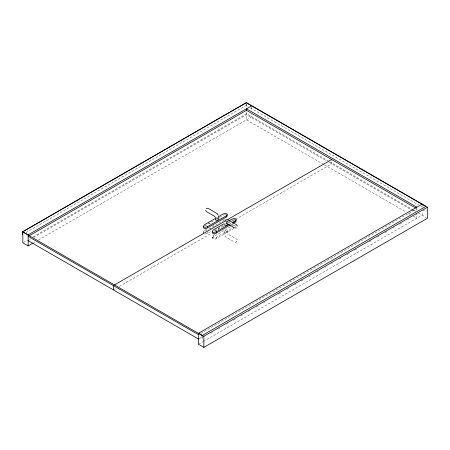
<?xml version="1.0" encoding="UTF-8"?>
<svg xmlns="http://www.w3.org/2000/svg" width="450" height="450" viewBox="0 0 450 450"><rect width="100%" height="100%" fill="white"/><g stroke="black" fill="none" stroke-linecap="round" stroke-linejoin="round"><path stroke-width="0.34" stroke-dasharray="2.25 1.69" d="M227.509 222.232L227.199 222.699M236.604 241.357L236.61 241.166M203.327 233.139L203.558 231.103L206.865 228.954M233.955 228.42L216.456 238.523C212.361 241.583 210.251 235.086 215.139 234.433M212.209 238.264L213.328 236.717L232.031 225.917L232.031 224.679L234.045 224.044M224.286 231.654C227.458 227.464 227.295 233.078 228.026 234.079L236.604 239.034C238.303 240.126 236.509 243.112 234.737 242.213L225.501 236.728L224.409 234.579L224.286 231.654C224.994 232.746 227.301 232.121 227.509 230.878M227.407 221.046L226.8 222.238M218.599 228.212L218.227 229.506M203.558 232.346L203.934 231.947M227.171 220.601L224.471 222.401M236.053 225.726L235.164 226.485M26.145 232.425L246.133 105.418L247.956 106.47M23.434 242.477L27.692 240.024M33.159 236.863L246.465 113.715L329.068 161.409M28.153 240.688L31.191 238.933M33.626 237.527L246.465 114.649L326.79 161.021M33.621 242.747L34.836 242.044M38.486 239.94L251.786 116.792L251.786 114.716M216.518 217.811L217.727 217.114M204.452 226.013L214.104 220.444M216.518 219.049L218.931 217.654M219.532 217.305L222.553 215.567M226.603 222.238L228.414 221.192M204.891 234.045L206.955 233.691L211.196 231.306M214.537 230.445L224.19 224.871M224.792 224.522L227.205 223.127M227.812 222.778L230.828 221.04M113.349 289.851L115.779 288.444M119.43 286.363L211.252 233.325M214.903 231.244L224.021 225.951M228.887 223.166L230.102 222.441M232.537 221.062L234.968 219.634M235.575 219.302L331.656 163.811L331.656 160.127M229.731 224.044L230.94 223.346M230.94 224.584L232.751 223.543M212.209 237.026C213.007 238.517 215.235 237.909 216.456 237.279L233.955 227.177M200.976 333.332L416.852 208.699M199.148 338.687L201.583 337.281M210.651 333.338L212.473 332.286M218.548 328.776L219.763 328.072M226.451 324.214L227.666 323.511M233.134 320.355L235.564 318.949M241.037 315.793L242.252 315.09M248.327 311.586L250.149 310.528M256.23 307.024L258.053 305.972M263.52 302.811L264.735 302.108M278.713 294.041L280.536 292.989M286.611 289.479L288.433 288.428M294.514 284.918L295.729 284.214M301.196 281.059L303.626 279.658M309.099 276.497L310.314 275.794M316.997 271.935L318.212 271.238M324.9 267.373L326.115 266.676M331.582 263.514L332.798 262.817M339.48 258.952L340.701 258.255M346.776 254.745L348.598 253.693M354.673 250.183L356.496 249.131M369.259 241.763L371.689 240.362M377.162 237.201L378.984 236.149M385.059 232.639L386.882 231.587M392.963 228.083L394.178 227.379M399.645 224.218L401.468 223.166M407.548 219.662L408.763 218.959M415.446 215.1L416.661 214.397M422.736 210.887L424.564 209.835M198.54 344.278L202.792 341.82M203.4 341.471L422.173 215.162L422.173 211.703M223.155 215.218L223.779 214.92M232.656 220.044L232.031 220.343L232.031 219.105M216.45 218.604L217.693 218.396M223.779 220.489L224.466 220.275M232.656 225.619C233.775 225.236 235.665 224.848 236.284 226.17M224.466 214.701L225.844 214.566M224.466 219.037L225.169 218.919M233.342 219.831L235.316 219.786M215.944 231.047L214.931 230.777M250.386 107.871L418.494 204.93M420.919 206.331L422.134 207.034M329.681 161.758L413.049 209.891M413.657 210.246L415.479 211.297M418.522 213.053L426.319 217.553M329.22 162.428L410.766 209.481M411.373 209.835L414.416 211.59M323.747 164.481L246.465 119.863L246.465 111.639M324.354 164.835L405.9 211.911M408.33 213.317L410.158 214.374M413.201 216.129L416.852 218.239L416.852 214.088M208.176 222.621L210.465 223.942M213.322 225.591L214.47 226.254M209.756 227.79L210.909 228.454M206.308 225.799L205.892 225.428M226.918 220.421L227.25 220.697M203.327 231.902L203.484 232.245M422.173 204.097L422.173 207.557M416.852 207.861L416.852 210.628M251.786 107.106L251.786 110.565M246.465 104.034L246.465 107.488M246.133 104.068L246.133 105.418M226.282 221.355L226.282 222.593M223.155 219.549L223.155 220.787L204.452 231.587L204.452 230.349M216.456 237.279L216.456 238.523M213.328 235.474L213.328 236.717M207.579 232.155L207.579 233.393"/><path stroke-width="0.67" d="M218.632 217.058C219.887 219.161 216.804 221.333 215.404 219.718L215.769 218.998M224.297 224.606L224.286 224.843C224.994 225.934 227.301 225.309 227.509 224.066M203.558 226.772L203.327 227.565C204.131 229.056 206.359 228.448 207.579 227.818L226.282 217.024L227.379 215.859L226.918 214.847M212.439 231.896L212.209 232.695C213.007 234.18 215.235 233.572 216.456 232.948L230.333 224.933M225.079 220.511L226.614 219.572M206.336 208.71L207.197 208.249L208.176 208.378L217.018 213.502L218.289 215.303M215.916 218.16L204.452 224.775L203.327 226.328C204.131 227.818 206.359 227.211 207.579 226.581L226.282 215.781L227.407 214.234C224.848 211.427 220.641 215.938 218.329 216.765M232.144 222.649L235.676 220.551L236.284 219.358C234.428 216.956 230.805 219.87 229.016 220.843M233.353 223.194L236.053 221.394L236.126 220.252M22.5 231.834L246.133 102.718L425.779 206.432L202.14 335.548L22.5 231.834L22.5 234.534M33.013 243.096L28.153 245.903L22.826 242.831L22.826 231.761L246.465 102.651L427.5 207.169L427.5 218.239L203.867 347.349L198.54 344.278L198.54 333.208L422.173 204.097M22.826 231.761L28.153 234.838L251.786 105.722M113.349 285.576L225.236 220.95M227.064 219.921L331.656 159.514L415.631 207.996M224.19 223.633L213.328 229.905L212.209 231.452C213.007 232.942 215.235 232.335 216.456 231.711L229.129 224.393M198.54 333.208L203.867 336.285L427.5 207.169M236.244 227.891L234.737 227.97L226.069 222.975L226.626 223.026M416.852 207.169L246.465 108.799L246.465 110.874M331.656 159.536L246.465 110.351L28.153 236.391L198.54 334.738M227.981 219.814L236.604 224.792L237.291 226.108M28.153 240.688L198.54 339.036M205.627 210.358L206.308 211.556L214.881 216.484L215.398 217.71M235.164 220.911L235.164 222.148M226.282 215.781L226.282 217.024M216.456 231.711L216.456 232.948M207.579 226.581L207.579 227.818M203.867 336.285L203.867 347.349M202.14 335.548L202.14 338.248M113.349 285.553L113.349 289.873M28.153 234.838L28.153 245.903"/></g></svg>
